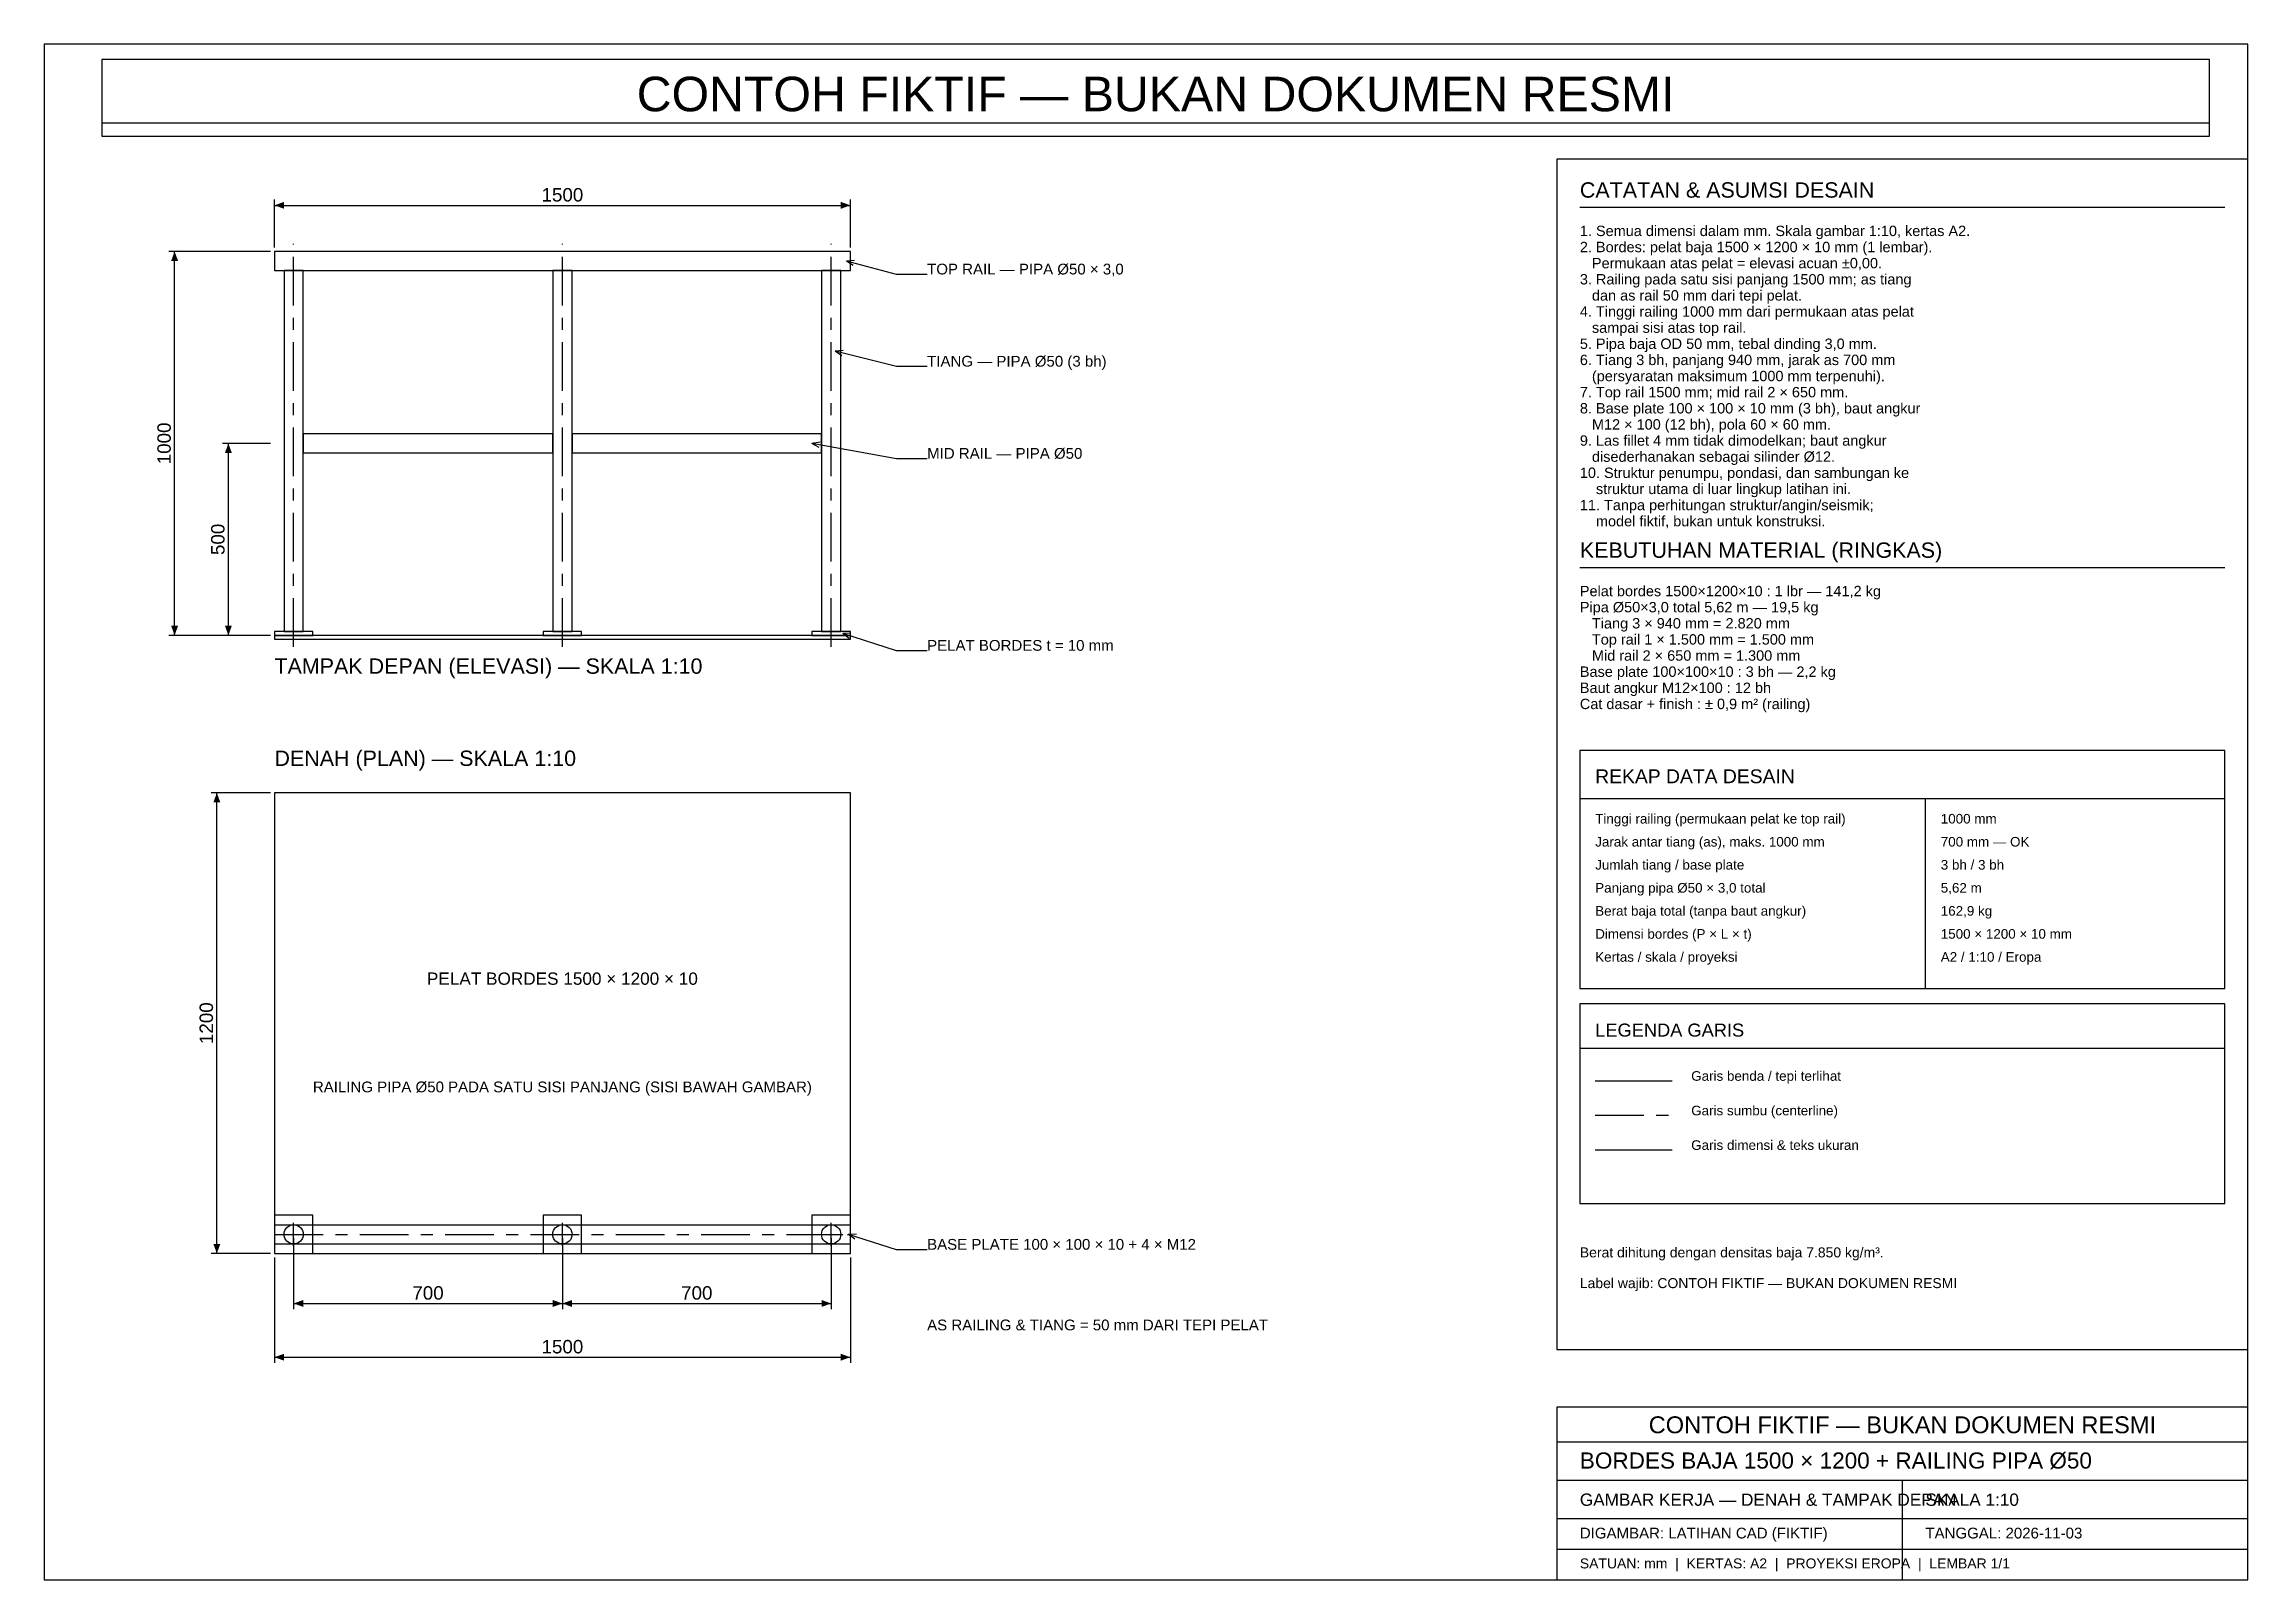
# Model space of a CAD drawing. Extents: x 10 to 584, y 10 to 410.
import ezdxf
from ezdxf.enums import TextEntityAlignment as Align

# ---------------------------------------------------------------- set-up
doc = ezdxf.new("R2010")
doc.units = 0
doc.linetypes.add('CENTER', pattern=[22.225, 12.7, -3.175, 3.175, -3.175])
for name, color, linetype in [('BORDER', 7, 'CONTINUOUS'), ('CENTER', 6, 'CENTER'), ('DIM', 5, 'CONTINUOUS'), ('LABEL', 1, 'CONTINUOUS'), ('NOTE', 7, 'CONTINUOUS'), ('TEXT', 7, 'CONTINUOUS'), ('TITLE', 7, 'CONTINUOUS'), ('VIEW', 7, 'CONTINUOUS')]:
    doc.layers.add(name, color=color, linetype=linetype)
doc.styles.add('ARIAL', font='arial.ttf')
doc.dimstyles.get("Standard").update_dxf_attribs({"dimtxt": 3.5, "dimasz": 2.5, "dimexe": 1.25, "dimexo": 1, "dimgap": 1, "dimtad": 1, "dimlfac": 10, "dimcen": 2.5, "dimazin": 3, "dimtfac": 1, "dimtmove": 0, "dimatfit": 3})

# ---------------------------------------------------------------- blocks, each defined once
blk = doc.blocks.new('*D1')
at = {"layer": 'DIM'}
for p, q in [((69, 356), (42.5, 356)), ((44, 256), (44, 356)), ((69, 256), (42.5, 256))]:
    blk.add_line(p, q, dxfattribs=at)
for points in [[(44, 356), (43.1, 353.5), (44.9, 353.5)], [(44, 256), (43.1, 258.5), (44.9, 258.5)]]:
    blk.add_solid(points, dxfattribs=at)
at = {"layer": 'DIM', "style": 'ARIAL'}
blk.add_text('1000', height=3.5, rotation=90, dxfattribs=at).set_placement((43, 306), align=Align.CENTER)
blk = doc.blocks.new('*D2')
at = {"layer": 'DIM'}
for p, q in [((69, 306), (56.5, 306)), ((58, 256), (58, 306)), ((69, 256), (56.5, 256))]:
    blk.add_line(p, q, dxfattribs=at)
for points in [[(58, 306), (57.1, 303.5), (58.9, 303.5)], [(58, 256), (57.1, 258.5), (58.9, 258.5)]]:
    blk.add_solid(points, dxfattribs=at)
at = {"layer": 'DIM', "style": 'ARIAL'}
blk.add_text('500', height=3.5, rotation=90, dxfattribs=at).set_placement((57, 281), align=Align.CENTER)
blk = doc.blocks.new('*D3')
at = {"layer": 'DIM'}
for p, q in [((70, 357), (70, 369.5)), ((70, 368), (220, 368)), ((220, 357), (220, 369.5))]:
    blk.add_line(p, q, dxfattribs=at)
for points in [[(70, 368), (72.5, 367.1), (72.5, 368.9)], [(220, 368), (217.5, 367.1), (217.5, 368.9)]]:
    blk.add_solid(points, dxfattribs=at)
at = {"layer": 'DIM', "style": 'ARIAL'}
blk.add_text('1500', height=3.5, dxfattribs=at).set_placement((145, 369), align=Align.CENTER)
blk = doc.blocks.new('*D4')
at = {"layer": 'DIM'}
for p, q in [((75, 99), (75, 80.5)), ((145, 99), (145, 80.5)), ((75, 82), (145, 82))]:
    blk.add_line(p, q, dxfattribs=at)
for points in [[(75, 82), (77.5, 81.1), (77.5, 82.9)], [(145, 82), (142.5, 81.1), (142.5, 82.9)]]:
    blk.add_solid(points, dxfattribs=at)
at = {"layer": 'DIM', "style": 'ARIAL'}
blk.add_text('700', height=3.5, dxfattribs=at).set_placement((110, 83), align=Align.CENTER)
blk = doc.blocks.new('*D5')
at = {"layer": 'DIM'}
for p, q in [((145, 99), (145, 80.5)), ((215, 99), (215, 80.5)), ((145, 82), (215, 82))]:
    blk.add_line(p, q, dxfattribs=at)
for points in [[(145, 82), (147.5, 81.1), (147.5, 82.9)], [(215, 82), (212.5, 81.1), (212.5, 82.9)]]:
    blk.add_solid(points, dxfattribs=at)
at = {"layer": 'DIM', "style": 'ARIAL'}
blk.add_text('700', height=3.5, dxfattribs=at).set_placement((180, 83), align=Align.CENTER)
blk = doc.blocks.new('*D6')
at = {"layer": 'DIM'}
for p, q in [((70, 94), (70, 66.5)), ((220, 94), (220, 66.5)), ((70, 68), (220, 68))]:
    blk.add_line(p, q, dxfattribs=at)
for points in [[(70, 68), (72.5, 67.1), (72.5, 68.9)], [(220, 68), (217.5, 67.1), (217.5, 68.9)]]:
    blk.add_solid(points, dxfattribs=at)
at = {"layer": 'DIM', "style": 'ARIAL'}
blk.add_text('1500', height=3.5, dxfattribs=at).set_placement((145, 69), align=Align.CENTER)
blk = doc.blocks.new('*D7')
at = {"layer": 'DIM'}
for p, q in [((69, 215), (53.5, 215)), ((55, 95), (55, 215)), ((69, 95), (53.5, 95))]:
    blk.add_line(p, q, dxfattribs=at)
for points in [[(55, 215), (54.1, 212.5), (55.9, 212.5)], [(55, 95), (54.1, 97.5), (55.9, 97.5)]]:
    blk.add_solid(points, dxfattribs=at)
at = {"layer": 'DIM', "style": 'ARIAL'}
blk.add_text('1200', height=3.5, rotation=90, dxfattribs=at).set_placement((54, 155), align=Align.CENTER)

msp = doc.modelspace()

# ---------------------------------------------------------------- linework, layer by layer
at = {"layer": 'BORDER'}
for p, q in [((584, 410), (10, 410)), ((10, 410), (10, 10)), ((584, 10), (584, 410)), ((574, 406), (25, 406)), ((25, 406), (25, 386)), ((574, 386), (574, 406)), ((25, 386), (574, 386)), ((584, 380), (404, 380)), ((404, 380), (404, 70)), ((584, 70), (584, 380)), ((410, 367.5), (578, 367.5)), ((410, 273.7), (578, 273.7)), ((578, 226), (410, 226)), ((410, 226), (410, 164)), ((578, 164), (578, 226)), ((410, 213.5), (578, 213.5)), ((500, 164), (500, 213.5)), ((410, 164), (578, 164)), ((578, 160), (410, 160)), ((410, 160), (410, 108)), ((578, 108), (578, 160)), ((410, 148.5), (578, 148.5)), ((410, 108), (578, 108)), ((404, 70), (584, 70)), ((584, 55), (404, 55)), ((404, 55), (404, 10)), ((584, 10), (584, 55)), ((404, 46), (584, 46)), ((404, 36), (584, 36)), ((494, 18), (494, 36)), ((404, 26), (584, 26)), ((404, 18), (584, 18)), ((494, 10), (494, 18)), ((10, 10), (584, 10)), ((404, 10), (584, 10))]:
    msp.add_line(p, q, dxfattribs=at)
at = {"layer": 'CENTER', "linetype": 'CENTER'}
for p, q in [((75, 253), (75, 358)), ((145, 253), (145, 358)), ((215, 253), (215, 358)), ((414, 131), (434, 131)), ((70, 100), (220, 100)), ((72, 100), (78, 100)), ((75, 97), (75, 103)), ((142, 100), (148, 100)), ((145, 97), (145, 103)), ((212, 100), (218, 100)), ((215, 97), (215, 103))]:
    msp.add_line(p, q, dxfattribs=at)
at = {"layer": 'DIM'}
msp.add_line((414, 122), (434, 122), dxfattribs=at)
at = {"layer": 'LABEL'}
msp.add_line((25, 389.5), (574, 389.5), dxfattribs=at)
at = {"layer": 'TEXT'}
for p, q in [((221.1132, 353.656), (219, 353.5)), ((232, 350), (219, 353.5)), ((220.7493, 352.3041), (219, 353.5)), ((240, 350), (232, 350)), ((218.1101, 330.194), (216, 330)), ((232, 326), (216, 330)), ((217.7705, 328.8358), (216, 330)), ((240, 326), (232, 326)), ((212.093, 306.3309), (210, 306)), ((232, 302), (210, 306)), ((211.8425, 304.9535), (210, 306)), ((240, 302), (232, 302)), ((220.1183, 256.5544), (218, 256.5)), ((232, 252), (218, 256.5)), ((219.6899, 255.2216), (218, 256.5)), ((240, 252), (232, 252)), ((221.6182, 100.0571), (219.5, 100)), ((232, 96), (219.5, 100)), ((221.1915, 98.7238), (219.5, 100)), ((240, 96), (232, 96))]:
    msp.add_line(p, q, dxfattribs=at)
at = {"layer": 'VIEW'}
for p, q in [((220, 356), (70, 356)), ((70, 356), (70, 351)), ((220, 351), (220, 356)), ((70, 351), (220, 351)), ((77.5, 351), (72.5, 351)), ((72.5, 351), (72.5, 257)), ((77.5, 257), (77.5, 351)), ((147.5, 351), (142.5, 351)), ((142.5, 351), (142.5, 257)), ((147.5, 257), (147.5, 351)), ((217.5, 351), (212.5, 351)), ((212.5, 351), (212.5, 257)), ((217.5, 257), (217.5, 351)), ((142.5, 308.5), (77.5, 308.5)), ((77.5, 308.5), (77.5, 303.5)), ((142.5, 303.5), (142.5, 308.5)), ((212.5, 308.5), (147.5, 308.5)), ((147.5, 308.5), (147.5, 303.5)), ((212.5, 303.5), (212.5, 308.5)), ((77.5, 303.5), (142.5, 303.5)), ((147.5, 303.5), (212.5, 303.5)), ((80, 257), (70, 257)), ((70, 257), (70, 256)), ((220, 256), (70, 256)), ((70, 256), (70, 255)), ((70, 256), (80, 256)), ((70, 255), (220, 255)), ((72.5, 257), (77.5, 257)), ((80, 256), (80, 257)), ((150, 257), (140, 257)), ((140, 257), (140, 256)), ((140, 256), (150, 256)), ((142.5, 257), (147.5, 257)), ((150, 256), (150, 257)), ((220, 257), (210, 257)), ((210, 257), (210, 256)), ((210, 256), (220, 256)), ((212.5, 257), (217.5, 257)), ((220, 256), (220, 257)), ((220, 255), (220, 256)), ((220, 215), (70, 215)), ((70, 215), (70, 95)), ((220, 95), (220, 215)), ((414, 140), (434, 140)), ((80, 105), (70, 105)), ((70, 105), (70, 95)), ((80, 95), (80, 105)), ((150, 105), (140, 105)), ((140, 105), (140, 95)), ((150, 95), (150, 105)), ((220, 105), (210, 105)), ((210, 105), (210, 95)), ((220, 95), (220, 105)), ((70, 102.5), (220, 102.5)), ((70, 97.5), (220, 97.5)), ((70, 95), (220, 95)), ((70, 95), (80, 95)), ((140, 95), (150, 95)), ((210, 95), (220, 95))]:
    msp.add_line(p, q, dxfattribs=at)
for centre in [(75, 100), (145, 100), (215, 100)]:
    msp.add_circle(centre, 2.5, dxfattribs=at)

# ---------------------------------------------------------------- texts
at = {"layer": 'LABEL', "style": 'ARIAL'}
for height, p in [(9, (299.5, 392.5)), (4.4, (494, 48.2))]:
    msp.add_text('CONTOH FIKTIF — BUKAN DOKUMEN RESMI', height=height, dxfattribs=at).set_placement(p, align=Align.CENTER)
msp.add_text('Label wajib: CONTOH FIKTIF — BUKAN DOKUMEN RESMI', height=2.6, dxfattribs=at).set_placement((410, 86))
at = {"layer": 'NOTE', "style": 'ARIAL'}
for s, height, p in [('1. Semua dimensi dalam mm. Skala gambar 1:10, kertas A2.', 2.7, (410, 360)), ('2. Bordes: pelat baja 1500 × 1200 × 10 mm (1 lembar).', 2.7, (410, 355.8)), ('3. Railing pada satu sisi panjang 1500 mm; as tiang', 2.7, (410, 347.4)), ('   Permukaan atas pelat = elevasi acuan ±0,00.', 2.7, (410, 351.6)), ('   dan as rail 50 mm dari tepi pelat.', 2.7, (410, 343.2)), ('4. Tinggi railing 1000 mm dari permukaan atas pelat', 2.7, (410, 339)), ('5. Pipa baja OD 50 mm, tebal dinding 3,0 mm.', 2.7, (410, 330.6)), ('   sampai sisi atas top rail.', 2.7, (410, 334.8)), ('6. Tiang 3 bh, panjang 940 mm, jarak as 700 mm', 2.7, (410, 326.4)), ('   (persyaratan maksimum 1000 mm terpenuhi).', 2.7, (410, 322.2)), ('8. Base plate 100 × 100 × 10 mm (3 bh), baut angkur', 2.7, (410, 313.8)), ('7. Top rail 1500 mm; mid rail 2 × 650 mm.', 2.7, (410, 318)), ('   M12 × 100 (12 bh), pola 60 × 60 mm.', 2.7, (410, 309.6)), ('9. Las fillet 4 mm tidak dimodelkan; baut angkur', 2.7, (410, 305.4)), ('10. Struktur penumpu, pondasi, dan sambungan ke', 2.7, (410, 297)), ('   disederhanakan sebagai silinder Ø12.', 2.7, (410, 301.2)), ('    struktur utama di luar lingkup latihan ini.', 2.7, (410, 292.8)), ('11. Tanpa perhitungan struktur/angin/seismik;', 2.7, (410, 288.6)), ('    model fiktif, bukan untuk konstruksi.', 2.7, (410, 284.4)), ('Pelat bordes 1500×1200×10 : 1 lbr — 141,2 kg', 2.7, (410, 266.2)), ('Pipa Ø50×3,0 total 5,62 m — 19,5 kg', 2.7, (410, 262)), ('   Tiang 3 × 940 mm = 2.820 mm', 2.7, (410, 257.8)), ('   Top rail 1 × 1.500 mm = 1.500 mm', 2.7, (410, 253.6)), ('Base plate 100×100×10 : 3 bh — 2,2 kg', 2.7, (410, 245.2)), ('   Mid rail 2 × 650 mm = 1.300 mm', 2.7, (410, 249.4)), ('Baut angkur M12×100 : 12 bh', 2.7, (410, 241)), ('Cat dasar + finish : ± 0,9 m² (railing)', 2.7, (410, 236.8)), ('Tinggi railing (permukaan pelat ke top rail)', 2.5, (414, 207)), ('1000 mm', 2.5, (504, 207)), ('Jarak antar tiang (as), maks. 1000 mm', 2.5, (414, 201)), ('700 mm — OK', 2.5, (504, 201)), ('Jumlah tiang / base plate', 2.5, (414, 195)), ('3 bh / 3 bh', 2.5, (504, 195)), ('Panjang pipa Ø50 × 3,0 total', 2.5, (414, 189)), ('5,62 m', 2.5, (504, 189)), ('Berat baja total (tanpa baut angkur)', 2.5, (414, 183)), ('162,9 kg', 2.5, (504, 183)), ('Dimensi bordes (P × L × t)', 2.5, (414, 177)), ('1500 × 1200 × 10 mm', 2.5, (504, 177)), ('Kertas / skala / proyeksi', 2.5, (414, 171)), ('A2 / 1:10 / Eropa', 2.5, (504, 171)), ('Garis benda / tepi terlihat', 2.5, (439, 140)), ('Garis sumbu (centerline)', 2.5, (439, 131)), ('Garis dimensi & teks ukuran', 2.5, (439, 122)), ('Berat dihitung dengan densitas baja 7.850 kg/m³.', 2.6, (410, 94))]:
    msp.add_text(s, height=height, dxfattribs=at).set_placement(p)
at = {"layer": 'TEXT', "style": 'ARIAL'}
for s, height, p in [('TOP RAIL — PIPA Ø50 × 3,0', 2.8, (240, 350)), ('TIANG — PIPA Ø50 (3 bh)', 2.8, (240, 326)), ('MID RAIL — PIPA Ø50', 2.8, (240, 302)), ('PELAT BORDES t = 10 mm', 2.8, (240, 252)), ('TAMPAK DEPAN (ELEVASI) — SKALA 1:10', 4, (70, 246)), ('DENAH (PLAN) — SKALA 1:10', 4, (70, 222)), ('BASE PLATE 100 × 100 × 10 + 4 × M12', 2.8, (240, 96)), ('AS RAILING & TIANG = 50 mm DARI TEPI PELAT', 2.8, (240, 75))]:
    msp.add_text(s, height=height, dxfattribs=at).set_placement(p)
for s, height, p in [('PELAT BORDES 1500 × 1200 × 10', 3.2, (145, 165)), ('RAILING PIPA Ø50 PADA SATU SISI PANJANG (SISI BAWAH GAMBAR)', 2.8, (145, 137))]:
    msp.add_text(s, height=height, dxfattribs=at).set_placement(p, align=Align.CENTER)
at = {"layer": 'TITLE', "style": 'ARIAL'}
for s, height, p in [('CATATAN & ASUMSI DESAIN', 4, (410, 370)), ('KEBUTUHAN MATERIAL (RINGKAS)', 4, (410, 276.2)), ('REKAP DATA DESAIN', 3.6, (414, 217.5)), ('LEGENDA GARIS', 3.4, (414, 151.5)), ('BORDES BAJA 1500 × 1200 + RAILING PIPA Ø50', 4.2, (410, 39)), ('GAMBAR KERJA — DENAH & TAMPAK DEPAN', 3.2, (410, 29.3)), ('SKALA 1:10', 3.2, (500, 29.3)), ('DIGAMBAR: LATIHAN CAD (FIKTIF)', 2.8, (410, 20.8)), ('TANGGAL: 2026-11-03', 2.8, (500, 20.8)), ('SATUAN: mm  |  KERTAS: A2  |  PROYEKSI EROPA  |  LEMBAR 1/1', 2.6, (410, 13))]:
    msp.add_text(s, height=height, dxfattribs=at).set_placement(p)

# ---------------------------------------------------------------- dimensions: what is measured, and where the dimension line sits
at = {"layer": 'DIM'}
for base, p1, p2, text, picture, middle in [((145, 368), (70, 356), (220, 356), '1500', '*D3', (145, 370.75)), ((110, 82), (75, 100), (145, 100), '700', '*D4', (110, 84.75)), ((180, 82), (145, 100), (215, 100), '700', '*D5', (180, 84.75)), ((145, 68), (70, 95), (220, 95), '1500', '*D6', (145, 70.75))]:
    dim = msp.add_linear_dim(base=base, p1=p1, p2=p2, text=text, dimstyle='STANDARD', dxfattribs=at)
    dim.commit()
    dim.dimension.update_dxf_attribs({"geometry": picture, "text_midpoint": middle})
for base, p1, p2, text, picture, middle in [((44, 306), (70, 256), (70, 356), '1000', '*D1', (41.25, 306)), ((58, 281), (70, 256), (70, 306), '500', '*D2', (55.25, 281)), ((55, 155), (70, 95), (70, 215), '1200', '*D7', (52.25, 155))]:
    dim = msp.add_linear_dim(base=base, p1=p1, p2=p2, angle=90, text=text, dimstyle='STANDARD', dxfattribs=at)
    dim.commit()
    dim.dimension.update_dxf_attribs({"geometry": picture, "text_midpoint": middle})

doc.saveas('drawing.dxf')
